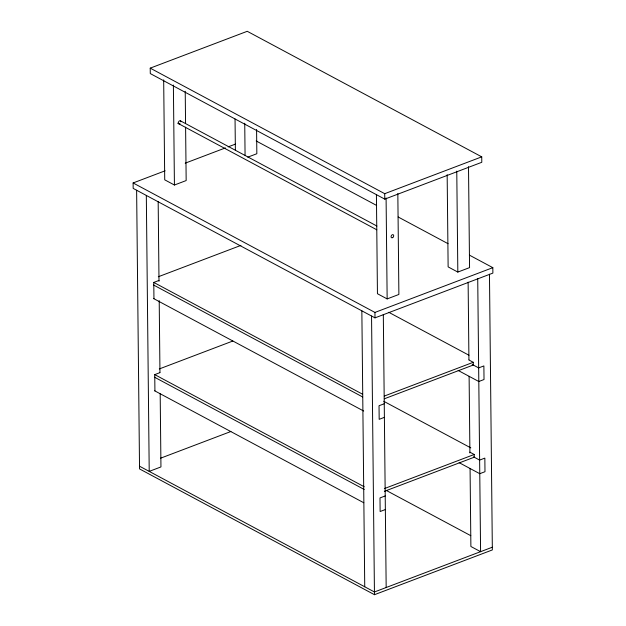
<?xml version="1.0" encoding="UTF-8"?>
<svg xmlns="http://www.w3.org/2000/svg" width="626" height="626" viewBox="0 0 626 626"><rect width="100%" height="100%" fill="white"/><g stroke="black" fill="none" stroke-linecap="round" stroke-linejoin="round"><path stroke-width="0.94" d="M150.224 68.14L247.247 31.3L481.738 156.852L481.793 162.291L384.771 199.131L150.279 73.578L150.224 68.14L384.716 193.684L481.738 156.852M469.586 255.228L492.826 267.662L492.881 273.108L374.997 317.867L133.174 188.395L133.119 182.956L165.107 170.812M185.21 163.175L225.415 147.908M228.161 146.867L235.47 144.09M163.676 79.862L164.724 179.826L174.427 185.022L186.165 180.562L185.601 127.18M247.81 157.157L256.84 153.73L256.582 129.465M158.315 276.755L240.932 245.392M153.949 298.743L153.777 282.428L158.996 280.44M159.286 368.949L232.817 341.029M154.919 390.937L154.747 374.614L159.959 372.634M376.414 194.725L377.447 293.719L387.15 298.915L398.887 294.455L397.831 193.52M447.16 174.685L448.13 266.887L457.825 272.075L469.563 267.623L468.506 166.68M133.119 182.956L374.943 312.429L492.826 267.662M160.53 458.216L230.9 431.502M384.278 396.078L473.248 362.298L473.272 365.021L384.309 398.801M384.247 403.754L379.035 405.734L379.176 419.334L384.395 417.354M384.341 488.609L474.211 454.484L474.242 457.207L384.364 491.332M385.217 495.941L379.998 497.92L380.139 511.52L385.358 509.541M492.326 547.218L374.434 591.977L139.512 466.198M136.624 190.241L139.543 468.921L374.465 594.7L492.349 549.941L489.462 274.188M256.167 140.96L376.649 205.461M398.159 216.979L448.075 243.702M180.358 120.802L376.915 226.049M177.674 123.181L376.813 229.805M388.801 312.311L468.976 355.239M468.937 359.989L473.248 362.298M472.192 364.442L478.663 367.9L483.875 365.92L484.023 379.528L478.804 381.508L458.154 370.451M383.73 401.274L470.807 447.887M153.777 282.428L362.407 394.13M469.899 452.175L474.211 454.484M153.573 285.018L362.681 396.978M473.6 456.863L479.626 460.094L484.845 458.115L484.986 471.714L479.766 473.694L459.116 462.637M153.722 298.625L363.683 411.039M386.477 490.549L470.807 535.699M154.747 374.614L364.238 486.778M154.544 377.212L364.262 489.493M154.685 390.812L363.792 502.764M477.724 278.625L480.588 551.678L470.885 546.482L470.071 468.498M468.123 282.17L468.929 359.801M469.109 376.312L469.907 452.958M456.769 171.141L457.825 272.075M386.093 197.98L387.15 298.915M384.716 193.684L384.771 199.131M383.315 314.471L386.172 587.524M374.943 312.429L374.997 317.867M371.547 316.02L374.465 594.7M361.851 310.825L364.739 586.789M244.735 123.244L245.071 155.271M235.047 119.018L235.376 150.076M185.226 91.271L185.562 123.299M173.379 85.05L174.427 185.022M158.175 201.65L159.004 281.223M159.207 300.644L159.959 372.439M160.186 393.824L160.952 466.933L149.215 471.394L146.32 195.429M180.014 123.674A1.69 1.166 -61.8 0 1 178.379 123.087A1.69 1.166 -61.8 0 1 179.529 120.881A1.69 1.166 -61.8 0 1 180.961 121.843M392.737 237.567A1.69 1.166 -61.8 0 0 393.292 234.813A1.69 1.166 -61.8 0 0 391.117 236.323A1.69 1.166 -61.8 0 0 392.737 237.567"/></g></svg>
